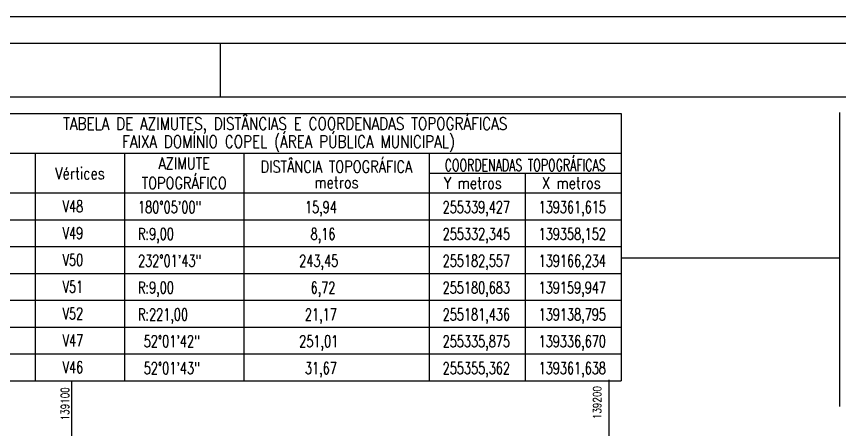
# Model space of a CAD drawing. Header units: millimetres. Extents: x 138869 to 139962, y 254956 to 255969.
# Drawn here: x 139089.7 to 139242.9, y 255668 to 255745 of the extents above; entities that cross this region are included whole.
import ezdxf
from ezdxf.enums import TextEntityAlignment as Align

# ---------------------------------------------------------------- set-up
doc = ezdxf.new("R2010")
doc.units = ezdxf.units.MM
for name, color, linetype in [('malha coordenadas', 1, 'Continuous'), ('SELO', 7, 'Continuous'), ('Tabela', 7, 'Continuous')]:
    doc.layers.add(name, color=color, linetype=linetype)
doc.styles.add('STYLE1', font='simplex.shx', dxfattribs={"width": 0.8, "height": 1.5})
doc.styles.add('STYLE2', font='simplex.shx', dxfattribs={"width": 0.8, "height": 2.5})

msp = doc.modelspace()

# ---------------------------------------------------------------- linework, layer by layer
at = {"layer": 'malha coordenadas'}
for p, q in [((139202.212, 255700), (139242.868, 255700)), ((139100, 255660.518), (139100, 255677.131)), ((139200, 255571.842), (139200, 255677.307))]:
    msp.add_line(p, q, dxfattribs=at)
at = {"layer": 'SELO'}
for p, q in [((138869.489, 255745.007), (139687.632, 255745.007)), ((138899.489, 255740.007), (139682.632, 255740.007)), ((139127.632, 255730.007), (139127.632, 255740.007))]:
    msp.add_line(p, q, dxfattribs=at)
at = {"layer": 'SELO', "color": 8}
msp.add_line((138909.489, 255730.007), (139672.632, 255730.007), dxfattribs=at)
at = {"layer": 'Tabela', "color": 3}
for p, q in [((139076.548, 255726.915), (139202.212, 255726.915)), ((139202.212, 255726.915), (139202.212, 255677.131)), ((139242.868, 255727.129), (139242.868, 255672.345)), ((139076.548, 255719.523), (139202.212, 255719.523)), ((139093.18, 255719.523), (139093.18, 255677.131)), ((139109.812, 255719.523), (139109.812, 255677.131)), ((139131.988, 255719.523), (139131.988, 255677.131)), ((139166.5, 255719.523), (139166.5, 255677.131)), ((139166.5, 255715.827), (139202.212, 255715.827)), ((139184.356, 255715.827), (139184.356, 255677.131)), ((139076.548, 255712.131), (139202.212, 255712.131)), ((139076.548, 255712.131), (139202.212, 255712.131)), ((139076.548, 255677.131), (139202.212, 255677.131))]:
    msp.add_line(p, q, dxfattribs=at)
at = {"layer": 'Tabela', "color": 1}
for p, q in [((139076.548, 255707.131), (139202.212, 255707.131)), ((139076.548, 255702.131), (139202.212, 255702.131)), ((139076.548, 255697.131), (139202.212, 255697.131)), ((139076.548, 255692.131), (139202.212, 255692.131)), ((139076.548, 255687.131), (139202.212, 255687.131)), ((139076.548, 255682.131), (139202.212, 255682.131))]:
    msp.add_line(p, q, dxfattribs=at)

# ---------------------------------------------------------------- texts
at = {"layer": 'malha coordenadas', "style": 'STYLE1', "width": 0.8}
for s, p in [('139200', (139198.5, 255673.053)), ('139100', (139099.466, 255672.825))]:
    msp.add_text(s, height=1.5, rotation=90, dxfattribs=at).set_placement(p, align=Align.CENTER)
at = {"layer": 'Tabela', "color": 5, "style": 'STYLE2', "width": 0.8}
for s, p in [('TABELA DE AZIMUTES, DISTÂNCIAS E COORDENADAS TOPOGRÁFICAS ', (139140.327, 255725.067)), ('FAIXA DOMÍNIO COPEL (ÁREA PÚBLICA MUNICIPAL)', (139140.327, 255721.684))]:
    msp.add_text(s, height=2.31, dxfattribs=at).set_placement(p, align=Align.MIDDLE)
at = {"layer": 'Tabela', "color": 4, "style": 'STYLE1'}
for s, width, p in [('COORDENADAS TOPOGRÁFICAS', 0.68, (139184.356, 255717.675)), ('AZIMUTE', 0.8, (139120.9, 255717.629)), ('DISTÂNCIA TOPOGRÁFICA', 0.8, (139149.244, 255717.385)), ('Vértices', 0.8, (139101.496, 255715.827)), ('TOPOGRÁFICO', 0.8, (139120.9, 255714.329)), ('metros', 0.8, (139149.244, 255714.085)), ('Y metros', 0.8, (139174.608, 255713.979)), ('X metros', 0.8, (139192.939, 255713.979))]:
    msp.add_text(s, height=2.2, dxfattribs=dict(at, width=width)).set_placement(p, align=Align.MIDDLE)
at = {"layer": 'Tabela', "style": 'STYLE1', "width": 0.7}
for s, p in [('V48', (139100.18, 255709.631)), ('V49', (139100.18, 255704.631)), ('V50', (139100.18, 255699.631)), ('V51', (139100.18, 255694.631)), ('V52', (139100.18, 255689.631)), ('V47', (139100.18, 255684.631)), ('V46', (139100.18, 255679.631))]:
    msp.add_text(s, height=2.2, dxfattribs=at).set_placement(p, align=Align.MIDDLE)
for s, p in [('180°05\'00"', (139112.312, 255708.381)), (' 15,94', (139142.312, 255708.381)), ('255339,427', (139169, 255708.381)), ('139361,615', (139186.856, 255708.381)), ('R:9,00', (139112.312, 255703.381)), ('  8,16', (139142.312, 255703.381)), ('255332,345', (139169, 255703.381)), ('139358,152', (139186.856, 255703.381)), ('232°01\'43"', (139112.312, 255698.381)), ('243,45', (139142.312, 255698.381)), ('255182,557', (139169, 255698.381)), ('139166,234', (139186.856, 255698.381)), ('R:9,00', (139112.312, 255693.381)), ('  6,72', (139142.312, 255693.381)), ('255180,683', (139169, 255693.381)), ('139159,947', (139186.856, 255693.381)), ('R:221,00', (139112.312, 255688.381)), (' 21,17', (139142.312, 255688.381)), ('255181,436', (139169, 255688.381)), ('139138,795', (139186.856, 255688.381)), (' 52°01\'42"', (139112.312, 255683.381)), ('251,01', (139142.312, 255683.381)), ('255335,875', (139169, 255683.381)), ('139336,670', (139186.856, 255683.381)), (' 52°01\'43"', (139112.312, 255678.381)), (' 31,67', (139142.312, 255678.381)), ('255355,362', (139169, 255678.381)), ('139361,638', (139186.856, 255678.381))]:
    msp.add_text(s, height=2.2, dxfattribs=at).set_placement(p)

doc.saveas('drawing.dxf')
